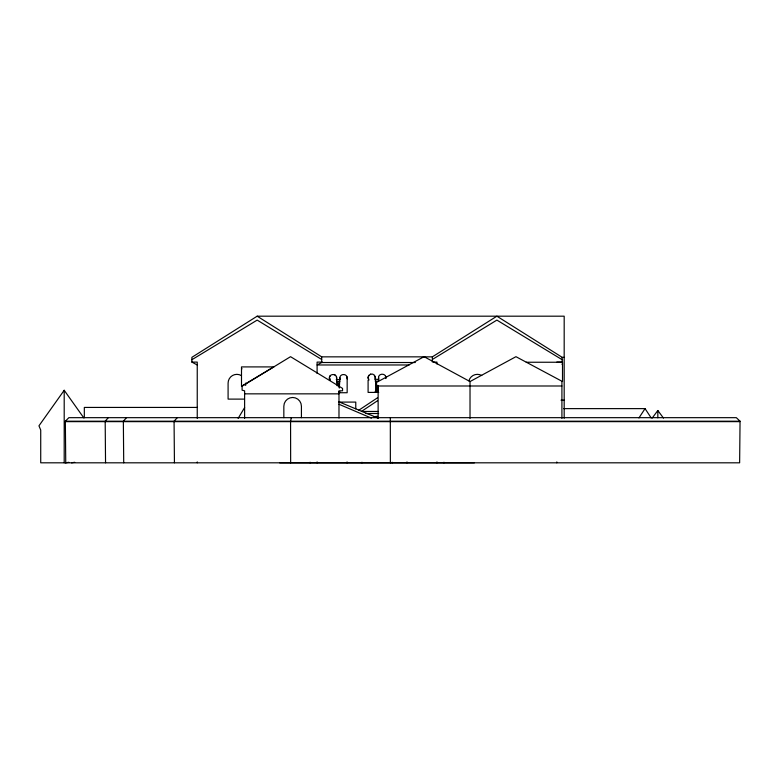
<?xml version="1.0" encoding="UTF-8"?>
<svg xmlns="http://www.w3.org/2000/svg" width="779" height="779" viewBox="0 0 779 779"><rect width="100%" height="100%" fill="white"/><g stroke="black" fill="none" stroke-linecap="round" stroke-linejoin="round"><path stroke-width="1.17" d="M65.748 462.814L65.348 421.205L68.883 417.671L736.33 417.671L740.05 421.205L739.631 462.814L40.722 462.814L40.722 430.047L38.95 425.821L64.199 390.289L83.84 417.924M105.545 462.814L105.184 421.205L108.31 417.671M123.715 462.814L123.355 421.205L126.5 417.671M174.438 462.814L174.068 421.205L177.31 417.671M290.655 462.814L290.567 421.205L291.317 417.671M329.429 380.405L330.306 380.405L330.306 378.876L329.429 378.876C328.397 373.092 337.706 373.092 336.684 378.876L336.285 379.636L340.345 379.636L339.897 378.876C338.875 373.092 348.194 373.102 347.161 378.876L347.161 392.733L338.884 392.733M339.897 378.876L339.917 377.727M378.74 392.402L368.097 392.402L368.097 380.074L368.983 380.074L368.107 377.396L368.973 375.342L370.697 374.124M374.465 375.342L375.342 377.396L374.952 379.305L379.013 379.305L378.575 378.545C377.542 372.761 386.861 372.771 385.829 378.545L385.517 376.306M390.318 417.671L390.357 462.814M339.313 388.069L339.819 379.636M238.121 418.381L244.616 407.583M638.936 417.933L645.061 408.624L651.186 417.933M652.159 418.099L657.827 410.514L663.484 418.099M358.739 410.27L377.494 397.796M377.464 400.776L361.407 411.458L378.068 411.458M564.181 418.255L564.181 316.186L257.177 316.186L191.877 357.337L191.877 362.099L197.243 364.971M257.177 316.186L321.688 356.85L432.364 356.85L496.885 316.186L562.185 357.337L564.181 357.337M432.364 359.47L496.885 320.101L562.185 359.723M191.877 359.723L257.177 320.101L321.688 359.47M561.912 385.994L376.53 385.994L376.53 382.411L424.078 356.685L470.019 381.554L515.961 356.685L562.506 381.554L562.506 362.245L526.244 362.245M322.477 362.099L317.102 364.971L409.111 364.971M65.64 462.814L68.854 462.298M71.512 462.814L74.726 462.298M370.687 374.124L372.752 374.124L374.475 375.342M191.877 362.099L197.243 362.099L197.243 418.401M321.688 362.099L317.102 362.099L317.102 373.472M433.513 362.099L436.961 362.099L436.961 364.017M556.81 362.099L562.185 362.099L562.185 357.337M415.334 362.517L321.688 362.517L321.688 356.85M561.912 364.144L562.506 364.144M241.5 368.808L242.026 368.808M375.274 379.305L375.78 383.025L376.423 383.025L376.423 391.282M336.606 379.636L337.112 383.356L339.313 383.356M378.487 391.282L375.274 391.282L375.274 392.402M338.67 391.603L339.313 391.603M244.616 393.843L338.982 393.843M244.489 399.111L228.091 399.111L228.091 383.122A8.793 8.793 0 0 1 241.266 375.517M561.026 400.192L564.181 400.192M338.992 402.091L355.769 402.091L355.769 408.858M197.496 407.427L84.327 407.427L84.327 417.671M563.626 408.624L645.061 408.624M365.546 413.513L378.691 413.513M65.348 421.205L740.05 421.205M65.748 421.643L739.631 421.643M338.982 401.867L378.127 418.148M338.982 404.262L371.417 418.109M334.064 374.456L335.009 374.923M376.423 383.025L375.274 381.145L378.487 381.145L378.487 379.305M375.03 376.306L375.342 378.545M336.362 376.627L336.674 378.876M346.85 376.627L347.161 378.876M657.827 410.514L657.827 417.807M561.912 381.554L561.912 418.401M556.81 461.918L556.81 462.814M474.411 462.814L279.651 462.814M470.019 381.554L470.019 418.401M443.962 462.21L443.962 462.814M436.961 461.918L436.961 462.814M432.364 356.85L432.364 362.099M406.989 461.918L406.989 462.814M392.168 462.21L392.168 462.814M378.584 377.396L378.584 378.545M378.127 385.994L378.127 418.401M377.99 385.381L377.99 391.282M377.338 385.381L377.338 391.282M375.78 383.025L375.78 391.282M361.953 462.21L361.953 462.814M347.064 461.918L347.064 462.814M339.819 391.603L339.819 392.733M338.982 418.041L338.982 390.795L342.556 390.795L342.556 388.4L290.538 356.685L242.094 386.218L242.094 390.182L244.616 390.844L244.616 418.391M338.67 386.89L338.67 383.356L339.819 381.476L336.606 381.476L337.755 383.356L337.755 385.712M337.112 383.356L337.112 385.712M317.102 461.918L317.102 462.814M310.1 462.21L310.1 462.814M301.424 417.68L301.424 406.268A8.793 8.793 0 0 0 292.631 397.475A8.793 8.793 0 0 0 283.838 406.268L283.838 417.68M245.667 383.122L245.667 385.41M197.243 461.918L197.243 462.814M64.199 390.289L64.199 462.814M368.097 378.545A4.275 4.275 0 0 1 368.964 375.342M329.429 378.876A4.275 4.275 0 0 1 330.286 375.673M374.29 416.775A13.331 13.331 0 0 1 377.747 416.317M468.88 380.853A8.793 8.793 0 0 1 481.763 375.517M273.77 366.909L241.5 386.218L241.5 366.909L273.77 366.909"/></g></svg>
